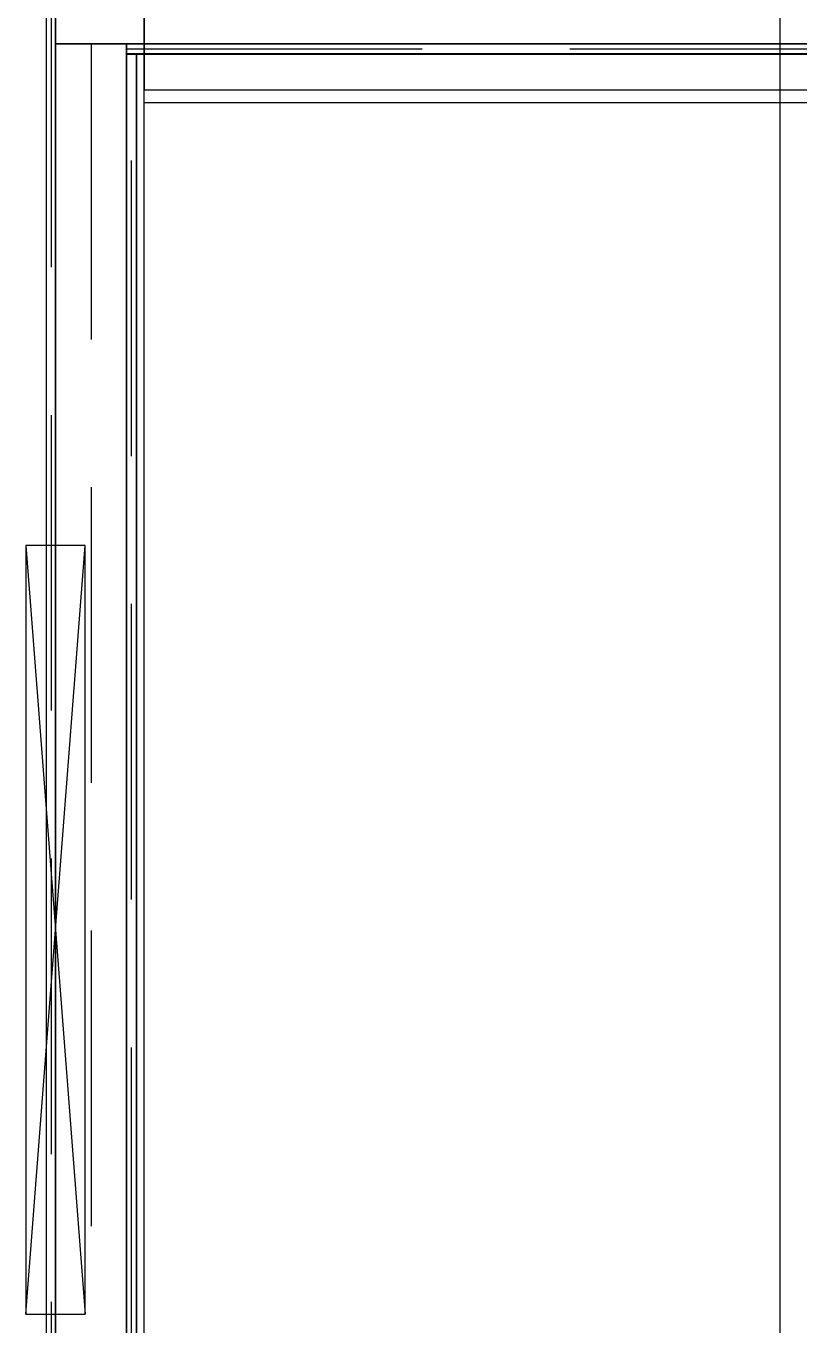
# Model space of a CAD drawing. Extents: x -23.2 to 18.8, y -18.4 to 11.3.
# Drawn here: x -4.921 to -3.614, y -3.466 to -1.269 of the extents above; entities that cross this region are included whole.
import ezdxf

# ---------------------------------------------------------------- set-up
doc = ezdxf.new("R2010")
doc.units = 0
doc.linetypes.add('Dashed', pattern=[0.75, 0.5, -0.25])
for name, color, linetype in [('COVERING', 8, 'Continuous'), ('EJE_MUROS', 8, 'Continuous'), ('LOSAS', 3, 'Continuous'), ('MUROS', 7, 'Continuous'), ('VENTANAS', 4, 'Continuous'), ('VIGAS', 5, 'Continuous')]:
    doc.layers.add(name, color=color, linetype=linetype)

msp = doc.modelspace()

# ---------------------------------------------------------------- linework, layer by layer
at = {"layer": 'COVERING'}
msp.add_line((-3.6462, 0.0938), (-3.6462, -4.2262), dxfattribs=at)
at = {"layer": 'EJE_MUROS', "linetype": 'Dashed'}
for p, q in [((-4.8787, -1.1766), (-4.8787, -4.1262)), ((-4.8112, -1.2986), (-4.8112, -4.2462)), ((-4.7512, -1.3072), (-2.3236, -1.3072)), ((-4.7427, -4.2462), (-4.7427, -1.3162))]:
    msp.add_line(p, q, dxfattribs=at)
at = {"layer": 'LOSAS'}
for p, q in [((-4.7342, -4.1262), (-4.7342, -1.3162)), ((-4.7342, -1.3162), (-2.3262, -1.3162)), ((-4.7212, -4.1305), (-4.7212, -1.3979)), ((-4.7212, -1.3979), (-2.3865, -1.3979))]:
    msp.add_line(p, q, dxfattribs=at)
at = {"layer": 'MUROS'}
for p, q in [((-4.8862, -4.1262), (-4.8862, -1.1766)), ((-4.8712, -1.1766), (-4.8712, -4.1262)), ((-4.8712, -1.2986), (-4.8712, -1.1786)), ((-2.1866, -1.2986), (-4.8712, -1.2986)), ((-4.8712, -4.2462), (-4.8712, -1.2986)), ((-4.8712, -1.2986), (-4.7512, -1.2986)), ((-4.7512, -1.2986), (-4.7512, -4.2462)), ((-4.7512, -1.2987), (-2.3236, -1.2987)), ((-4.7512, -1.3157), (-4.7512, -1.2987)), ((-2.3236, -1.3157), (-4.7512, -1.3157)), ((-4.7512, -4.2462), (-4.7512, -1.3162)), ((-4.7512, -1.3162), (-4.7342, -1.3162)), ((-4.7342, -1.3162), (-4.7342, -4.2462))]:
    msp.add_line(p, q, dxfattribs=at)
at = {"layer": 'VENTANAS'}
for p, q in [((-4.9212, -2.1474), (-4.9212, -3.4474)), ((-4.8212, -2.1474), (-4.9212, -2.1474)), ((-4.9212, -2.1474), (-4.8212, -3.4474)), ((-4.9212, -3.4474), (-4.8212, -2.1474)), ((-4.9212, -2.1474), (-4.9212, -3.4474)), ((-4.8212, -2.1474), (-4.9212, -2.1474)), ((-4.9212, -2.1474), (-4.8212, -3.4474)), ((-4.9212, -3.4474), (-4.8212, -2.1474)), ((-4.9212, -2.1474), (-4.9212, -3.4474)), ((-4.8212, -2.1474), (-4.9212, -2.1474)), ((-4.9212, -2.1474), (-4.8212, -3.4474)), ((-4.9212, -3.4474), (-4.8212, -2.1474)), ((-4.9212, -2.1474), (-4.9212, -3.4474)), ((-4.8212, -2.1474), (-4.9212, -2.1474)), ((-4.9212, -2.1474), (-4.8212, -3.4474)), ((-4.9212, -3.4474), (-4.8212, -2.1474)), ((-4.9212, -2.1474), (-4.9212, -3.4474)), ((-4.8212, -2.1474), (-4.9212, -2.1474)), ((-4.9212, -2.1474), (-4.8212, -3.4474)), ((-4.9212, -3.4474), (-4.8212, -2.1474)), ((-4.9212, -2.1474), (-4.9212, -3.4474)), ((-4.8212, -2.1474), (-4.9212, -2.1474)), ((-4.9212, -2.1474), (-4.8212, -3.4474)), ((-4.9212, -3.4474), (-4.8212, -2.1474)), ((-4.9212, -2.1474), (-4.9212, -3.4474)), ((-4.8212, -2.1474), (-4.9212, -2.1474)), ((-4.9212, -2.1474), (-4.8212, -3.4474)), ((-4.9212, -3.4474), (-4.8212, -2.1474)), ((-4.9212, -2.1474), (-4.9212, -3.4474)), ((-4.8212, -2.1474), (-4.9212, -2.1474)), ((-4.9212, -2.1474), (-4.8212, -3.4474)), ((-4.9212, -3.4474), (-4.8212, -2.1474)), ((-4.8212, -3.4474), (-4.8212, -2.1474)), ((-4.8212, -3.4474), (-4.8212, -2.1474)), ((-4.8212, -3.4474), (-4.8212, -2.1474)), ((-4.8212, -3.4474), (-4.8212, -2.1474)), ((-4.8212, -3.4474), (-4.8212, -2.1474)), ((-4.8212, -3.4474), (-4.8212, -2.1474)), ((-4.8212, -3.4474), (-4.8212, -2.1474)), ((-4.8212, -3.4474), (-4.8212, -2.1474)), ((-4.9212, -3.4474), (-4.8212, -3.4474)), ((-4.9212, -3.4474), (-4.8212, -3.4474)), ((-4.9212, -3.4474), (-4.8212, -3.4474)), ((-4.9212, -3.4474), (-4.8212, -3.4474)), ((-4.9212, -3.4474), (-4.8212, -3.4474)), ((-4.9212, -3.4474), (-4.8212, -3.4474)), ((-4.9212, -3.4474), (-4.8212, -3.4474)), ((-4.9212, -3.4474), (-4.8212, -3.4474))]:
    msp.add_line(p, q, dxfattribs=at)
at = {"layer": 'VIGAS'}
for p, q in [((-4.8712, -0.0041), (-4.8712, -4.1262)), ((-4.7212, -4.1262), (-4.7212, -0.0041)), ((-4.7212, -1.1766), (-4.7212, -1.3766)), ((-4.7212, -1.3766), (0.7238, -1.3766))]:
    msp.add_line(p, q, dxfattribs=at)

doc.saveas('drawing.dxf')
